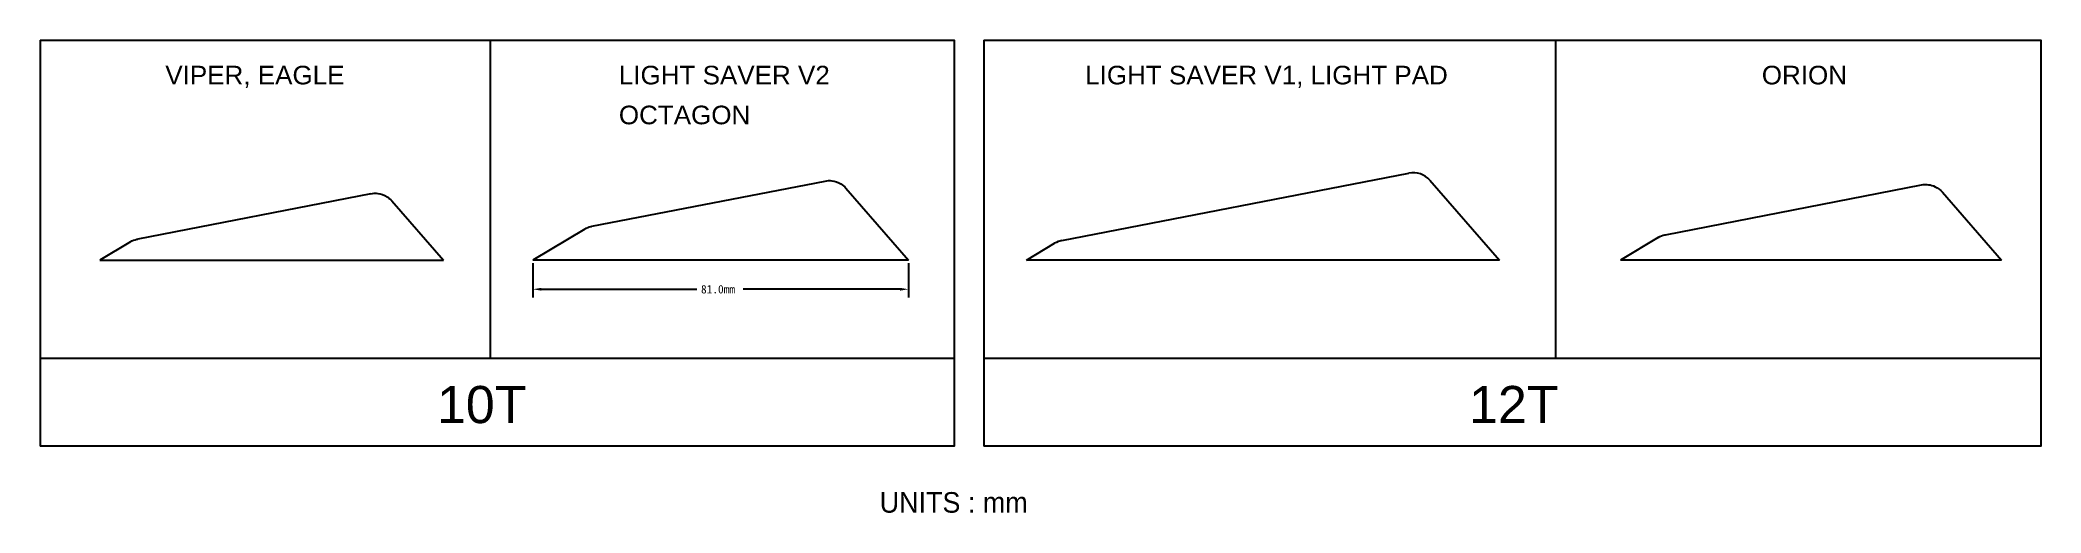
# Model space of a CAD drawing. Header units: millimetres. Extents: x 748 to 1179, y -108 to -6.
import ezdxf

# ---------------------------------------------------------------- set-up
doc = ezdxf.new("R2010")
doc.units = ezdxf.units.MM
doc.header["$MEASUREMENT"] = 0
doc.layers.get('0').update_dxf_attribs({"linetype": 'CONTINUOUS'})
doc.layers.add('외형선(ISO)', color=7, linetype='CONTINUOUS', lineweight=50)
doc.styles.add('H', font='Dotum.ttf')
doc.styles.add('헬바티카', font='HelveticaRdBd.ttf')

msp = doc.modelspace()

# ---------------------------------------------------------------- linework, layer by layer
at = {"color": 3}
for p, q in [((747.62, -5.65), (747.62, -93.22)), ((844.71, -5.65), (844.71, -74.23)), ((853.89, -53.76), (853.89, -61.2)), ((934.89, -53.76), (934.89, -61.2)), ((747.62, -74.23), (944.71, -74.23))]:
    msp.add_line(p, q, dxfattribs=at)
at = {"color": 6}
for p, q in [((951.11, -5.65), (951.11, -93.22)), ((1074.44, -5.65), (1074.44, -74.23)), ((951.11, -74.23), (1179.1, -74.23))]:
    msp.add_line(p, q, dxfattribs=at)
at = {"color": 50, "lineweight": -3}
for p, q in [((967.97, -48.9), (1042.8, -34.35)), ((1047.34, -35.91), (1062.31, -53.14)), ((1098.13, -47.63), (1153.33, -36.9)), ((1157.87, -38.46), (1170.62, -53.14)), ((960.34, -53.14), (966.41, -49.49)), ((1096.57, -48.23), (1088.4, -53.14)), ((1062.31, -53.14), (960.34, -53.14)), ((1170.62, -53.14), (1088.4, -53.14))]:
    msp.add_line(p, q, dxfattribs=at)
at = {"color": 20}
for p, q in [((866.61, -45.83), (916.9, -36.06)), ((921.39, -37.6), (934.89, -53.14)), ((865.07, -46.42), (853.89, -53.14)), ((934.89, -53.14), (853.89, -53.14))]:
    msp.add_line(p, q, dxfattribs=at)
at = {"color": 1}
for p, q in [((855.69, -59.4), (889.25, -59.4)), ((933.09, -59.4), (899.25, -59.4))]:
    msp.add_line(p, q, dxfattribs=at)
at = {"color": 3}
msp.add_lwpolyline([(747.62, -5.65), (944.71, -5.65), (944.71, -93.22), (747.62, -93.22)], dxfattribs=at)
at = {"color": 6}
msp.add_lwpolyline([(951.11, -5.65), (1179.1, -5.65), (1179.1, -93.22), (951.11, -93.22)], dxfattribs=at)
at = {"color": 50, "lineweight": -3}
for centre, start, end in [((1043.71, -39.06), 41, 101), ((968.88, -53.61), 101, 121)]:
    msp.add_arc(centre, 4.8, start, end, dxfattribs=at)
for points, knots in [([(1153.33, -36.9), (1153.83, -36.8), (1154.34, -36.79), (1155.35, -36.91), (1155.85, -37.06), (1156.9, -37.56), (1157.44, -37.97), (1157.87, -38.46)], [-53.0298611, -53.0298611, -53.0298611, -53.0298611, -52.8548881, -52.8548881, -52.6799151, -52.6799151, -52.4540168, -52.4540168, -52.4540168, -52.4540168]), ([(1096.57, -48.23), (1097, -47.97), (1097.47, -47.78), (1098.01, -47.65), (1098.07, -47.64), (1098.13, -47.63)], [-58.8449518, -58.8449518, -58.8449518, -58.8449518, -58.6731001, -58.6731001, -58.6529731, -58.6529731, -58.6529731, -58.6529731])]:
    msp.add_open_spline(points, degree=3, knots=knots, dxfattribs=at)
at = {"color": 1}
for points in [[(855.69, -59.1), (855.69, -59.7), (853.89, -59.4)], [(933.09, -59.1), (933.09, -59.7), (934.89, -59.4)]]:
    msp.add_solid(points, dxfattribs=at)
at = {"layer": '외형선(ISO)', "color": 20, "lineweight": -3}
for p, q in [((818.97, -38.8), (768.68, -48.57)), ((823.51, -40.36), (834.62, -53.14)), ((767.12, -49.17), (760.52, -53.14)), ((760.52, -53.14), (834.62, -53.14))]:
    msp.add_line(p, q, dxfattribs=at)
for points, knots in [([(818.97, -38.8), (819.45, -38.7), (819.95, -38.68), (821.15, -38.82), (821.84, -39.07), (822.84, -39.7), (823.2, -40.01), (823.51, -40.36)], [-2.1247245, -2.1247245, -2.1247245, -2.1247245, -1.9554267, -1.9554267, -1.7095983, -1.7095983, -1.548946, -1.548946, -1.548946, -1.548946]), ([(916.9, -36.06), (917.37, -35.96), (917.86, -35.94), (919.05, -36.08), (919.73, -36.32), (920.72, -36.95), (921.08, -37.25), (921.39, -37.6)], [-90.4844097, -90.4844097, -90.4844097, -90.4844097, -90.312591, -90.312591, -90.0621663, -90.0621663, -89.897476, -89.897476, -89.897476, -89.897476]), ([(865.07, -46.42), (865.48, -46.17), (865.93, -45.99), (866.47, -45.86), (866.54, -45.85), (866.61, -45.83)], [-95.8032694, -95.8032694, -95.8032694, -95.8032694, -95.6321489, -95.6321489, -95.6075682, -95.6075682, -95.6075682, -95.6075682]), ([(767.12, -49.17), (767.54, -48.92), (768, -48.73), (768.54, -48.6), (768.61, -48.58), (768.68, -48.57)], [-7.4398651, -7.4398651, -7.4398651, -7.4398651, -7.2712548, -7.2712548, -7.2478834, -7.2478834, -7.2478834, -7.2478834])]:
    msp.add_open_spline(points, degree=3, knots=knots, dxfattribs=at)

# ---------------------------------------------------------------- texts
at = {"style": '헬바티카'}
for s, height, p in [('VIPER, EAGLE ', 4.0132, (774.64, -15.22)), ('LIGHT SAVER V2', 4.0132, (872.44, -15.22)), ('LIGHT SAVER V1, LIGHT PAD', 4.0132, (973, -15.22)), ('ORION', 4.013, (1118.9, -15.22)), ('OCTAGON', 4.013, (872.44, -23.82)), ('10T', 8.026, (833.2, -88.28)), ('12T', 8.026, (1055.76, -88.28))]:
    msp.add_text(s, height=height, dxfattribs=at).set_placement(p)
at = {"color": 2}
msp.add_text('81.0mm', height=1.8, dxfattribs=at).set_placement((890.15, -60.3))
at = {"color": 1, "style": 'H'}
msp.add_text('UNITS : mm', height=4.436, dxfattribs=at).set_placement((928.68, -107.59))

doc.saveas('drawing.dxf')
